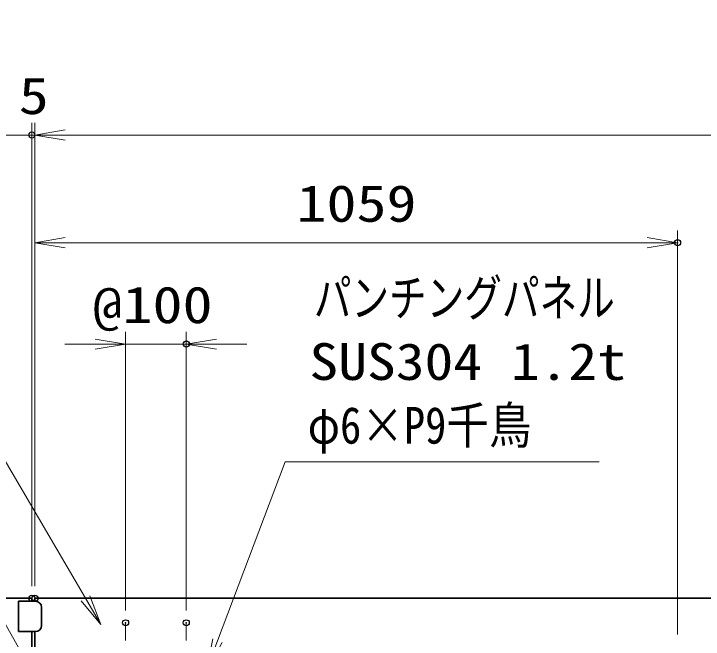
# Model space of a CAD drawing. Units: millimetres at full size. Extents: x -5940 to 5940, y -4200 to 4200.
# Drawn here: x -3516 to -2380, y -367 to 664 of the extents above; entities that cross this region are included whole.
import ezdxf
from ezdxf.enums import TextEntityAlignment as Align

# ---------------------------------------------------------------- set-up
doc = ezdxf.new("R2010")
doc.units = ezdxf.units.MM
doc.header["$LTSCALE"] = 20
doc.header["$PDMODE"] = 32
doc.header["$PDSIZE"] = 10
doc.linetypes.add('USER1', pattern=[18, 12, -1.5, 3, -1.5])
for name, color, linetype, lineweight in [('0-1_軸線', 200, 'USER1', 15), ('0-2_外形線', 7, 'Continuous', 35), ('0-3_寸法線', 4, 'Continuous', 18), ('0-4_0', 7, 'Continuous', 18)]:
    doc.layers.add(name, color=color, linetype=linetype, lineweight=lineweight)
doc.layers.add('0-5_Defpoints', color=7, linetype='Continuous')
doc.styles.add('ＭＳ ゴシック', font='')
doc.styles.get('ＭＳ ゴシック').set_extended_font_data('MS Gothic')

# ---------------------------------------------------------------- blocks, each defined once
blk = doc.blocks.new('_Open')
at = {"layer": '0-4_0'}
blk.add_line((-20, 3.333), (0, 0), dxfattribs=at)
blk.add_lwpolyline([(-20, -3.333), (0, 0), (-20, 0)], dxfattribs=at)
blk = doc.blocks.new('_DOTSMALL')
at = {"layer": '0-4_0'}
blk.add_line((-1.25, 0), (1.25, 0), dxfattribs=at)
blk = doc.blocks.new('S42')
at = {"layer": '0-3_寸法線'}
for points in [[(-4832789, 55000923.8), (-4821236, 55000923.8), (-4812356.3, 54985752.1), (-4811851.2, 54984889.1)], [(-4812500.1, 54985667.9), (-4811851.2, 54984889.1), (-4812212.5, 54985836.3)]]:
    blk.add_lwpolyline(points, dxfattribs=at)
at = {"layer": '0-3_寸法線', "color": 254, "style": 'ＭＳ ゴシック'}
blk.add_text('枠材 STKMR370', height=1212, dxfattribs=at).set_placement((-4832789, 55003263.1), align=Align.BOTTOM_LEFT)
at = {"layer": '0-3_寸法線', "color": 254, "style": 'ＭＳ ゴシック', "width": 1.2}
blk.add_text('80x40x2.3t', height=1212, dxfattribs=at).set_placement((-4832933, 55001163.1), align=Align.BOTTOM_LEFT)
blk = doc.blocks.new('S48')
at = {"layer": '0-3_寸法線'}
for points in [[(-4829749.8, 54997292.2), (-4821950.4, 54997292.2), (-4813493, 54982224.4), (-4813003.5, 54981352.4)], [(-4813638.3, 54982142.9), (-4813003.5, 54981352.4), (-4813347.6, 54982306)]]:
    blk.add_lwpolyline(points, dxfattribs=at)
at = {"layer": '0-3_寸法線', "color": 254, "style": 'ＭＳ ゴシック', "width": 0.75}
blk.add_text('シリンダー錠', height=1212, dxfattribs=at).set_placement((-4829884.2, 54997531.6), align=Align.BOTTOM_LEFT)
blk = doc.blocks.new('S49')
at = {"layer": '0-3_寸法線'}
for points in [[(-4795424, 54990244.7), (-4805777, 54990244.7), (-4808005.1, 54984351.5), (-4808358.8, 54983416.1)], [(-4808161, 54984410.4), (-4808358.8, 54983416.1), (-4807849.2, 54984292.6)]]:
    blk.add_lwpolyline(points, dxfattribs=at)
at = {"layer": '0-3_寸法線', "color": 254, "style": 'ＭＳ ゴシック'}
for s, width, p in [('パンチングパネル', 0.75, (-4804832, 54994684)), ('SUS304 1.2t', 1.15, (-4804976, 54992584)), ('φ6×P9千鳥', 0.85, (-4805033.6, 54990484))]:
    blk.add_text(s, height=1212, dxfattribs=dict(at, width=width)).set_placement(p, align=Align.BOTTOM_LEFT)

msp = doc.modelspace()

# ---------------------------------------------------------------- linework, layer by layer
at = {"layer": '0-1_軸線'}
for p, q in [((-3331.65, -1358.72), (-3331.65, -339.62)), ((-3231.65, -1358.72), (-3231.65, -339.62))]:
    msp.add_line(p, q, dxfattribs=at)
at = {"layer": '0-2_外形線'}
for p, q in [((-3561.02, -299.17), (-3486.02, -299.17)), ((-3508.02, -304.17), (-3480.02, -304.17)), ((-3508.02, -304.17), (-3508.02, -354.17)), ((-3486.02, -304.17), (-3486.02, -299.17)), ((-3481.02, -299.17), (-948.52, -299.17)), ((-3481.02, -304.17), (-3481.02, -299.17)), ((-3470.02, -314.17), (-3470.02, -344.17)), ((-3480.02, -354.17), (-3508.02, -354.17)), ((-3486.02, -1583.17), (-3486.02, -354.17)), ((-3481.02, -1401.17), (-3481.02, -354.17))]:
    msp.add_line(p, q, dxfattribs=at)
for centre, start, end in [((-3480.02, -314.17), 0, 90), ((-3480.02, -344.17), 270, 0)]:
    msp.add_arc(centre, 10, start, end, dxfattribs=at)
at = {"layer": '0-3_寸法線'}
for p, q in [((-3486.02, -279.17), (-3486.02, 484.2)), ((-3486.02, -279.17), (-3486.02, 484.2)), ((-3481.02, -279.17), (-3481.02, 484.2)), ((-3481.02, -279.17), (-3481.02, 484.2)), ((-3486.02, 464.2), (-3561.02, 464.2)), ((-3481.02, 464.2), (-3486.02, 464.2)), ((-3481.02, 464.2), (-948.52, 464.2)), ((-3431.02, 464.2), (-3381.02, 464.2)), ((-3481.02, -279.17), (-3481.02, 306.73)), ((-2422.15, -359.17), (-2422.15, 306.73)), ((-3481.02, 286.73), (-2422.15, 286.73)), ((-3331.65, -319.62), (-3331.65, 139.64)), ((-3231.65, -319.62), (-3231.65, 139.64)), ((-3381.65, 119.64), (-3431.65, 119.64)), ((-3331.65, 119.64), (-3231.65, 119.64)), ((-3181.65, 119.64), (-3131.65, 119.64))]:
    msp.add_line(p, q, dxfattribs=at)
at = {"layer": '0-5_Defpoints'}
for p in [(-3486.02, 464.2), (-2422.15, 286.73), (-3231.65, 119.64), (-3486.02, -299.17), (-3481.02, -299.17), (-3331.65, -339.62), (-3231.65, -339.62)]:
    msp.add_point(p, dxfattribs=at)

# ---------------------------------------------------------------- block references
at = {"layer": '0-3_寸法線'}
for name, p, xscale, yscale in [('S42', (237220.15, -2749586.79), 0.05, 0.05), ('_DOTSMALL', (-3486.02, 464.2), 2.5, 2.5), ('S48', (237220.15, -2749586.79), 0.05, 0.05), ('_Open', (-2422.15, 286.73), 2.5, 2.5), ('S49', (237220.15, -2749586.79), 0.05, 0.05), ('_Open', (-3331.65, 119.64), 2.5, 2.5)]:
    msp.add_blockref(name, p, dxfattribs=dict(at, xscale=xscale, yscale=yscale))
at = {"layer": '0-3_寸法線', "xscale": 2.5, "yscale": 2.5, "rotation": 180}
for name, p in [('_Open', (-3481.02, 464.2)), ('_Open', (-3481.02, 464.2)), ('_DOTSMALL', (-3486.02, 464.2)), ('_Open', (-3481.02, 286.73)), ('_Open', (-3231.65, 119.64))]:
    msp.add_blockref(name, p, dxfattribs=at)

# ---------------------------------------------------------------- texts
at = {"layer": '0-3_寸法線', "color": 254, "style": 'ＭＳ ゴシック', "width": 1.2}
for s, p in [('5', (-3507.52, 480.54)), ('1059', (-3049.99, 303.07)), ('@100', (-3386.05, 135.98))]:
    msp.add_text(s, height=60.56, dxfattribs=at).set_placement(p, align=Align.BOTTOM_LEFT)

doc.saveas('drawing.dxf')
